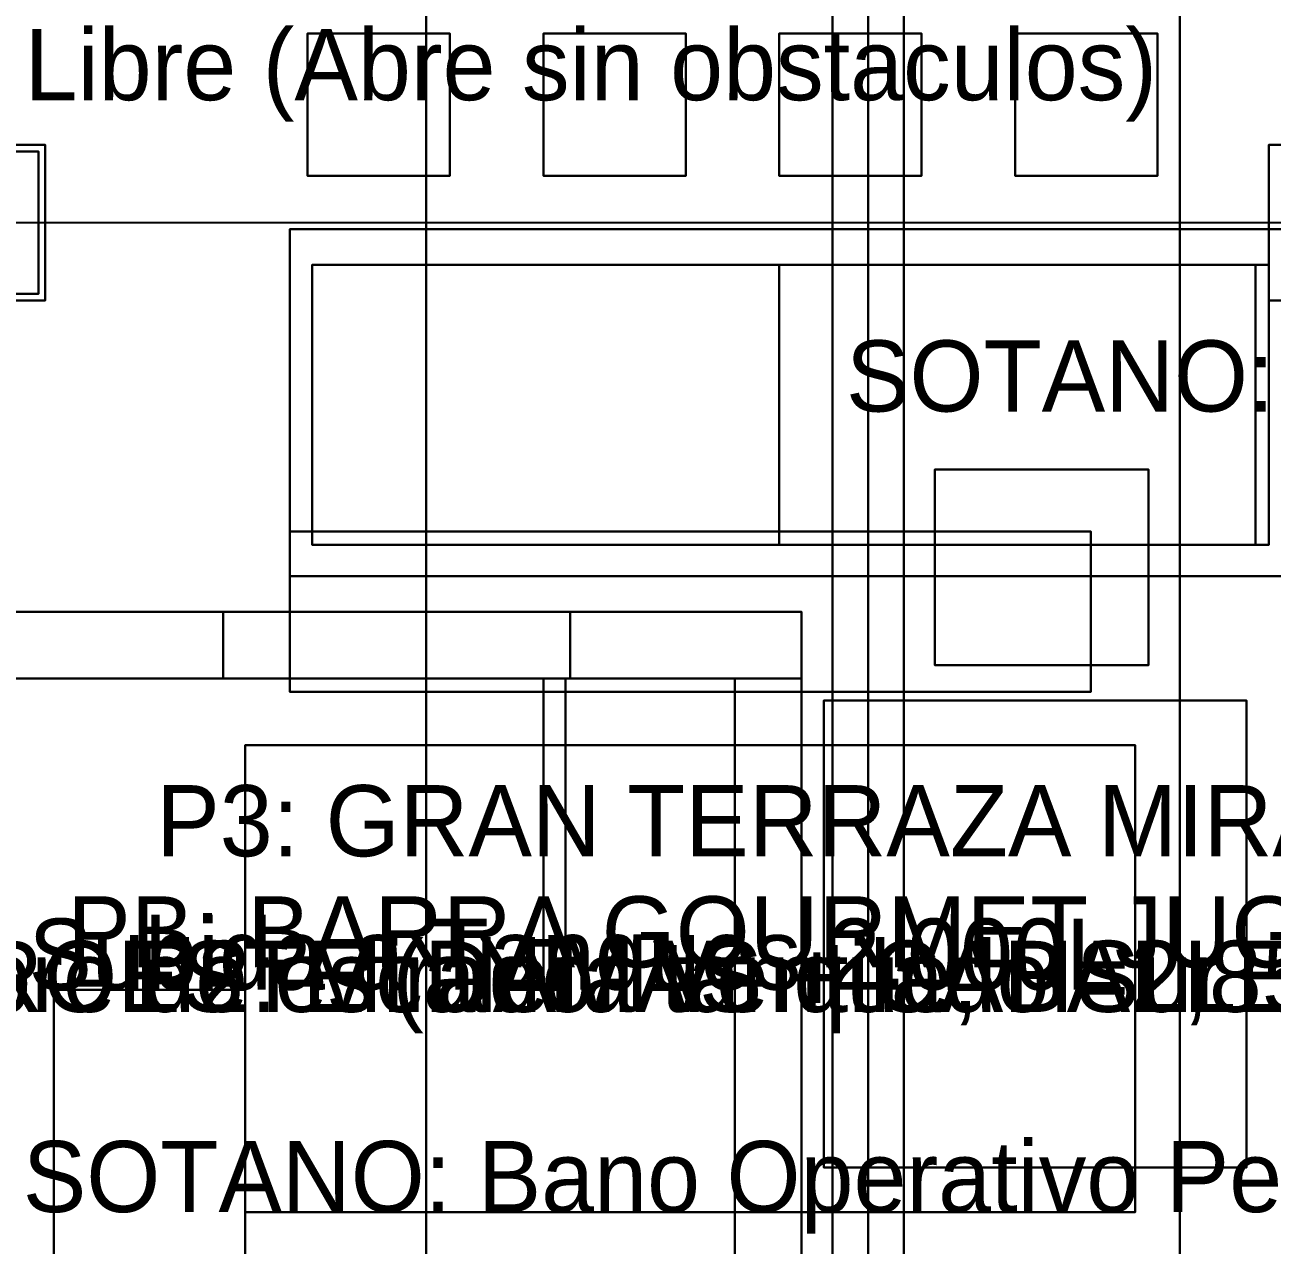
# Model space of a CAD drawing. Header units: metres. Extents: x -1 to 116, y -1 to 42.
# Drawn here: x 2.955 to 5.758, y 4.276 to 7.019 of the extents above; entities that cross this region are included whole.
import ezdxf

# ---------------------------------------------------------------- set-up
doc = ezdxf.new("R2010")
doc.units = ezdxf.units.M
for name, color, linetype in [('CARPINTERIA_RUSTICA_3D', 8, 'CONTINUOUS'), ('CUBIERTA_CHALET_3D', 9, 'CONTINUOUS'), ('EJES_ESTRUCTURALES', 1, 'CONTINUOUS'), ('ESTRUCTURA_MADERA_CHALET_3D', 34, 'CONTINUOUS'), ('LOSA_PISO_3D', 8, 'CONTINUOUS'), ('P2_LOSA_PISO_3D', 8, 'CONTINUOUS'), ('P2_ROTULOS', 6, 'CONTINUOUS'), ('P3_COLUMNAS_METAL_NEGRO_3D', 8, 'CONTINUOUS'), ('P3_LOSA_STEELDECK_3D', 8, 'CONTINUOUS'), ('P3_MOBILIARIO_PRIVADO_3D', 34, 'CONTINUOUS'), ('P3_ROTULOS', 5, 'CONTINUOUS'), ('PB_MOBILIARIO_COMERCIAL_3D', 34, 'CONTINUOUS'), ('PB_ZOCALO_PIEDRA_3D', 8, 'CONTINUOUS'), ('ROTULOS_TEXTO', 2, 'CONTINUOUS'), ('SOTANO_BODEGA_EQUIP_3D', 7, 'CONTINUOUS'), ('SOTANO_COLUMNAS_3D', 1, 'CONTINUOUS'), ('SOTANO_LOSA_3D', 8, 'CONTINUOUS'), ('SOTANO_MUROS_INT_3D', 4, 'CONTINUOUS'), ('SOTANO_ROTULOS', 4, 'CONTINUOUS')]:
    doc.layers.add(name, color=color, linetype=linetype)

msp = doc.modelspace()

# ---------------------------------------------------------------- linework, layer by layer
at = {"layer": 'CARPINTERIA_RUSTICA_3D', "color": 4}
for points in [[(4.65, 5.85, 1.04), (5.72, 5.85, 1.04), (5.72, 6.48, 1.04), (4.65, 6.48, 1.04)], [(4.65, 5.85, 1.42), (5.72, 5.85, 1.42), (5.72, 6.48, 1.42), (4.65, 6.48, 1.42)], [(4.65, 6.48, 1.04), (5.72, 6.48, 1.04), (5.72, 6.48, 1.42), (4.65, 6.48, 1.42)], [(4.65, 5.85, 1.04), (4.65, 6.48, 1.04), (4.65, 6.48, 1.42), (4.65, 5.85, 1.42)], [(5.72, 5.85, 1.04), (5.72, 6.48, 1.04), (5.72, 6.48, 1.42), (5.72, 5.85, 1.42)], [(4.65, 5.85, 1.04), (5.72, 5.85, 1.04), (5.72, 5.85, 1.42), (4.65, 5.85, 1.42)]]:
    msp.add_3dface(points, dxfattribs=at)
at = {"layer": 'CARPINTERIA_RUSTICA_3D', "color": 34}
for points in [[(4.12, 4.85, -2.53), (4.17, 4.85, -2.53), (4.17, 5.55, -2.53), (4.12, 5.55, -2.53)], [(4.12, 4.85, -0.52), (4.17, 4.85, -0.52), (4.17, 5.55, -0.52), (4.12, 5.55, -0.52)], [(4.12, 5.55, -2.53), (4.17, 5.55, -2.53), (4.17, 5.55, -0.52), (4.12, 5.55, -0.52)], [(4.12, 4.85, -2.53), (4.12, 5.55, -2.53), (4.12, 5.55, -0.52), (4.12, 4.85, -0.52)], [(4.17, 4.85, -2.53), (4.17, 5.55, -2.53), (4.17, 5.55, -0.52), (4.17, 4.85, -0.52)], [(4.12, 4.85, -2.53), (4.17, 4.85, -2.53), (4.17, 4.85, -0.52), (4.12, 4.85, -0.52)]]:
    msp.add_3dface(points, dxfattribs=at)
at = {"layer": 'CUBIERTA_CHALET_3D', "color": 9}
for points in [[(5.55, 2, 11.262), (10.1, 2, 8.4189), (10.1, 24.71, 8.4189), (5.55, 24.71, 11.262)], [(5.55, 2, 11.442), (10.1, 2, 8.5989), (10.1, 24.71, 8.5989), (5.55, 24.71, 11.442)], [(5.55, 2, 11.262), (5.55, 24.71, 11.262), (5.55, 24.71, 11.442), (5.55, 2, 11.442)], [(4.85, 2, 11.6994), (5.55, 2, 11.262), (5.55, 8.5, 11.262), (4.85, 8.5, 11.6994)], [(4.85, 2, 11.8794), (5.55, 2, 11.442), (5.55, 8.5, 11.442), (4.85, 8.5, 11.8794)], [(4.85, 2, 11.6994), (4.85, 8.5, 11.6994), (4.85, 8.5, 11.8794), (4.85, 2, 11.8794)], [(5.55, 2, 11.262), (5.55, 8.5, 11.262), (5.55, 8.5, 11.442), (5.55, 2, 11.442)], [(0.4, 2, 10.56), (3.8562, 2, 11.0784), (3.8562, 7.45, 11.0784), (0.4, 7.45, 10.56)], [(0.4, 2, 10.72), (3.8562, 2, 11.2384), (3.8562, 7.45, 11.2384), (0.4, 7.45, 10.72)], [(3.8562, 2, 11.0784), (3.8562, 7.45, 11.0784), (3.8562, 7.45, 11.2384), (3.8562, 2, 11.2384)], [(3.8562, 2, 11.0784), (4.85, 2, 11.6994), (4.85, 7.45, 11.6994), (3.8562, 7.45, 11.0784)], [(3.8562, 2, 11.2584), (4.85, 2, 11.8794), (4.85, 7.45, 11.8794), (3.8562, 7.45, 11.2584)], [(3.8562, 2, 11.0784), (3.8562, 7.45, 11.0784), (3.8562, 7.45, 11.2584), (3.8562, 2, 11.2584)], [(4.85, 2, 11.6994), (4.85, 7.45, 11.6994), (4.85, 7.45, 11.8794), (4.85, 2, 11.8794)]]:
    msp.add_3dface(points, dxfattribs=at)
at = {"layer": 'EJES_ESTRUCTURALES', "color": 1}
msp.add_line((-0.6, 6.575), (10.4, 6.575), dxfattribs=at)
at = {"layer": 'ESTRUCTURA_MADERA_CHALET_3D', "color": 34}
for points in [[(4.77, 2, 11.4794), (4.93, 2, 11.4794), (4.93, 8.5, 11.4794), (4.77, 8.5, 11.4794)], [(4.77, 2, 11.6994), (4.93, 2, 11.6994), (4.93, 8.5, 11.6994), (4.77, 8.5, 11.6994)], [(4.77, 2, 11.4794), (4.77, 8.5, 11.4794), (4.77, 8.5, 11.6994), (4.77, 2, 11.6994)], [(4.93, 2, 11.4794), (4.93, 8.5, 11.4794), (4.93, 8.5, 11.6994), (4.93, 2, 11.6994)]]:
    msp.add_3dface(points, dxfattribs=at)
at = {"layer": 'LOSA_PISO_3D', "color": 8}
for points in [[(0.15, 3, -0.15), (9.15, 3, -0.15), (9.15, 7.4, -0.15), (0.15, 7.4, -0.15)], [(0.15, 3), (9.15, 3), (9.15, 7.4), (0.15, 7.4)]]:
    msp.add_3dface(points, dxfattribs=at)
at = {"layer": 'P2_LOSA_PISO_3D', "color": 8}
for points in [[(0.15, 3, 2.85), (9.15, 3, 2.85), (9.15, 7.4, 2.85), (0.15, 7.4, 2.85)], [(0.15, 3, 3), (9.15, 3, 3), (9.15, 7.4, 3), (0.15, 7.4, 3)]]:
    msp.add_3dface(points, dxfattribs=at)
at = {"layer": 'P3_COLUMNAS_METAL_NEGRO_3D', "color": 8}
for points in [[(2.665, 6.415, 6), (2.985, 6.415, 6), (2.985, 6.735, 6), (2.665, 6.735, 6)], [(2.665, 6.415, 6.03), (2.985, 6.415, 6.03), (2.985, 6.735, 6.03), (2.665, 6.735, 6.03)], [(2.665, 6.735, 6), (2.985, 6.735, 6), (2.985, 6.735, 6.03), (2.665, 6.735, 6.03)], [(2.985, 6.415, 6), (2.985, 6.735, 6), (2.985, 6.735, 6.03), (2.985, 6.415, 6.03)], [(2.665, 6.415, 6), (2.985, 6.415, 6), (2.985, 6.415, 6.03), (2.665, 6.415, 6.03)]]:
    msp.add_3dface(points, dxfattribs=at)
at = {"layer": 'P3_LOSA_STEELDECK_3D', "color": 8}
for points in [[(0.15, 3, 5.85), (9.15, 3, 5.85), (9.15, 7.4, 5.85), (0.15, 7.4, 5.85)], [(0.15, 3, 6), (9.15, 3, 6), (9.15, 7.4, 6), (0.15, 7.4, 6)]]:
    msp.add_3dface(points, dxfattribs=at)
at = {"layer": 'P3_MOBILIARIO_PRIVADO_3D', "color": 30}
for points in [[(3.55, 5.52, 6), (5.35, 5.52, 6), (5.35, 5.88, 6), (3.55, 5.88, 6)], [(3.55, 5.52, 6.45), (5.35, 5.52, 6.45), (5.35, 5.88, 6.45), (3.55, 5.88, 6.45)], [(3.55, 5.88, 6), (5.35, 5.88, 6), (5.35, 5.88, 6.45), (3.55, 5.88, 6.45)], [(3.55, 5.52, 6), (3.55, 5.88, 6), (3.55, 5.88, 6.45), (3.55, 5.52, 6.45)], [(5.35, 5.52, 6), (5.35, 5.88, 6), (5.35, 5.88, 6.45), (5.35, 5.52, 6.45)], [(3.55, 5.52, 6), (5.35, 5.52, 6), (5.35, 5.52, 6.45), (3.55, 5.52, 6.45)]]:
    msp.add_3dface(points, dxfattribs=at)
at = {"layer": 'P3_MOBILIARIO_PRIVADO_3D', "color": 34}
for points in [[(3.45, 4.35, 6), (5.45, 4.35, 6), (5.45, 5.4, 6), (3.45, 5.4, 6)], [(3.45, 4.35, 6.76), (5.45, 4.35, 6.76), (5.45, 5.4, 6.76), (3.45, 5.4, 6.76)], [(3.45, 5.4, 6), (5.45, 5.4, 6), (5.45, 5.4, 6.76), (3.45, 5.4, 6.76)], [(3.45, 4.35, 6), (3.45, 5.4, 6), (3.45, 5.4, 6.76), (3.45, 4.35, 6.76)], [(5.45, 4.35, 6), (5.45, 5.4, 6), (5.45, 5.4, 6.76), (5.45, 4.35, 6.76)], [(3.45, 4.35, 6), (5.45, 4.35, 6), (5.45, 4.35, 6.76), (3.45, 4.35, 6.76)]]:
    msp.add_3dface(points, dxfattribs=at)
at = {"layer": 'PB_MOBILIARIO_COMERCIAL_3D', "color": 30}
for points in [[(3.59, 6.68), (3.91, 6.68), (3.91, 7), (3.59, 7)], [(3.59, 6.68, 0.72), (3.91, 6.68, 0.72), (3.91, 7, 0.72), (3.59, 7, 0.72)], [(3.59, 7), (3.91, 7), (3.91, 7, 0.72), (3.59, 7, 0.72)], [(3.59, 6.68), (3.59, 7), (3.59, 7, 0.72), (3.59, 6.68, 0.72)], [(3.91, 6.68), (3.91, 7), (3.91, 7, 0.72), (3.91, 6.68, 0.72)], [(4.12, 6.68), (4.44, 6.68), (4.44, 7), (4.12, 7)], [(4.12, 6.68, 0.72), (4.44, 6.68, 0.72), (4.44, 7, 0.72), (4.12, 7, 0.72)], [(4.12, 7), (4.44, 7), (4.44, 7, 0.72), (4.12, 7, 0.72)], [(4.12, 6.68), (4.12, 7), (4.12, 7, 0.72), (4.12, 6.68, 0.72)], [(4.44, 6.68), (4.44, 7), (4.44, 7, 0.72), (4.44, 6.68, 0.72)], [(4.65, 6.68), (4.97, 6.68), (4.97, 7), (4.65, 7)], [(4.65, 6.68, 0.72), (4.97, 6.68, 0.72), (4.97, 7, 0.72), (4.65, 7, 0.72)], [(4.65, 7), (4.97, 7), (4.97, 7, 0.72), (4.65, 7, 0.72)], [(4.65, 6.68), (4.65, 7), (4.65, 7, 0.72), (4.65, 6.68, 0.72)], [(4.97, 6.68), (4.97, 7), (4.97, 7, 0.72), (4.97, 6.68, 0.72)], [(5.18, 6.68), (5.5, 6.68), (5.5, 7), (5.18, 7)], [(5.18, 6.68, 0.72), (5.5, 6.68, 0.72), (5.5, 7, 0.72), (5.18, 7, 0.72)], [(5.18, 7), (5.5, 7), (5.5, 7, 0.72), (5.18, 7, 0.72)], [(5.18, 6.68), (5.18, 7), (5.18, 7, 0.72), (5.18, 6.68, 0.72)], [(5.5, 6.68), (5.5, 7), (5.5, 7, 0.72), (5.5, 6.68, 0.72)], [(3.59, 6.68), (3.91, 6.68), (3.91, 6.68, 0.72), (3.59, 6.68, 0.72)], [(4.12, 6.68), (4.44, 6.68), (4.44, 6.68, 0.72), (4.12, 6.68, 0.72)], [(4.65, 6.68), (4.97, 6.68), (4.97, 6.68, 0.72), (4.65, 6.68, 0.72)], [(5.18, 6.68), (5.5, 6.68), (5.5, 6.68, 0.72), (5.18, 6.68, 0.72)]]:
    msp.add_3dface(points, dxfattribs=at)
at = {"layer": 'PB_MOBILIARIO_COMERCIAL_3D', "color": 34}
for points in [[(3.55, 5.78, 0.95), (5.8, 5.78, 0.95), (5.8, 6.56, 0.95), (3.55, 6.56, 0.95)], [(3.55, 5.78, 1.04), (5.8, 5.78, 1.04), (5.8, 6.56, 1.04), (3.55, 6.56, 1.04)], [(3.55, 6.56, 0.95), (5.8, 6.56, 0.95), (5.8, 6.56, 1.04), (3.55, 6.56, 1.04)], [(3.55, 5.78, 0.95), (3.55, 6.56, 0.95), (3.55, 6.56, 1.04), (3.55, 5.78, 1.04)], [(3.55, 5.78, 0.95), (5.8, 5.78, 0.95), (5.8, 5.78, 1.04), (3.55, 5.78, 1.04)]]:
    msp.add_3dface(points, dxfattribs=at)
at = {"layer": 'PB_ZOCALO_PIEDRA_3D', "color": 8}
for points in [[(3.6, 5.85), (5.75, 5.85), (5.75, 6.48), (3.6, 6.48)], [(3.6, 5.85, 0.95), (5.75, 5.85, 0.95), (5.75, 6.48, 0.95), (3.6, 6.48, 0.95)], [(3.6, 6.48), (5.75, 6.48), (5.75, 6.48, 0.95), (3.6, 6.48, 0.95)], [(3.6, 5.85), (3.6, 6.48), (3.6, 6.48, 0.95), (3.6, 5.85, 0.95)], [(5.75, 5.85), (5.75, 6.48), (5.75, 6.48, 0.95), (5.75, 5.85, 0.95)], [(3.6, 5.85), (5.75, 5.85), (5.75, 5.85, 0.95), (3.6, 5.85, 0.95)]]:
    msp.add_3dface(points, dxfattribs=at)
at = {"layer": 'SOTANO_BODEGA_EQUIP_3D', "color": 8}
for points in [[(5, 5.58, -2.55), (5.48, 5.58, -2.55), (5.48, 6.02, -2.55), (5, 6.02, -2.55)], [(5, 5.58, -2.07), (5.48, 5.58, -2.07), (5.48, 6.02, -2.07), (5, 6.02, -2.07)], [(5, 6.02, -2.55), (5.48, 6.02, -2.55), (5.48, 6.02, -2.07), (5, 6.02, -2.07)], [(5, 5.58, -2.55), (5, 6.02, -2.55), (5, 6.02, -2.07), (5, 5.58, -2.07)], [(5.48, 5.58, -2.55), (5.48, 6.02, -2.55), (5.48, 6.02, -2.07), (5.48, 5.58, -2.07)], [(5, 5.58, -2.55), (5.48, 5.58, -2.55), (5.48, 5.58, -2.07), (5, 5.58, -2.07)]]:
    msp.add_3dface(points, dxfattribs=at)
at = {"layer": 'SOTANO_BODEGA_EQUIP_3D', "color": 34}
for points in [[(4.75, 4.45, -2.55), (5.7, 4.45, -2.55), (5.7, 5.5, -2.55), (4.75, 5.5, -2.55)], [(4.75, 4.45, -1.77), (5.7, 4.45, -1.77), (5.7, 5.5, -1.77), (4.75, 5.5, -1.77)], [(4.75, 5.5, -2.55), (5.7, 5.5, -2.55), (5.7, 5.5, -1.77), (4.75, 5.5, -1.77)], [(4.75, 4.45, -2.55), (4.75, 5.5, -2.55), (4.75, 5.5, -1.77), (4.75, 4.45, -1.77)], [(5.7, 4.45, -2.55), (5.7, 5.5, -2.55), (5.7, 5.5, -1.77), (5.7, 4.45, -1.77)], [(4.75, 4.45, -2.55), (5.7, 4.45, -2.55), (5.7, 4.45, -1.77), (4.75, 4.45, -1.77)]]:
    msp.add_3dface(points, dxfattribs=at)
at = {"layer": 'SOTANO_BODEGA_EQUIP_3D', "color": 7}
for points in [[(3.02, 4.25, -2.05), (3.45, 4.25, -2.05), (3.45, 4.85, -2.05), (3.02, 4.85, -2.05)], [(3.02, 4.25, -1.7), (3.45, 4.25, -1.7), (3.45, 4.85, -1.7), (3.02, 4.85, -1.7)], [(3.02, 4.85, -2.05), (3.45, 4.85, -2.05), (3.45, 4.85, -1.7), (3.02, 4.85, -1.7)], [(3.02, 4.25, -2.05), (3.02, 4.85, -2.05), (3.02, 4.85, -1.7), (3.02, 4.25, -1.7)], [(3.45, 4.25, -2.05), (3.45, 4.85, -2.05), (3.45, 4.85, -1.7), (3.45, 4.25, -1.7)]]:
    msp.add_3dface(points, dxfattribs=at)
at = {"layer": 'SOTANO_COLUMNAS_3D', "color": 1}
for points in [[(2.65, 6.4, -2.55), (3, 6.4, -2.55), (3, 6.75, -2.55), (2.65, 6.75, -2.55)], [(2.65, 6.4, -0.15), (3, 6.4, -0.15), (3, 6.75, -0.15), (2.65, 6.75, -0.15)], [(2.65, 6.75, -2.55), (3, 6.75, -2.55), (3, 6.75, -0.15), (2.65, 6.75, -0.15)], [(3, 6.4, -2.55), (3, 6.75, -2.55), (3, 6.75, -0.15), (3, 6.4, -0.15)], [(5.75, 6.4, -2.55), (6.1, 6.4, -2.55), (6.1, 6.75, -2.55), (5.75, 6.75, -2.55)], [(5.75, 6.4, -0.15), (6.1, 6.4, -0.15), (6.1, 6.75, -0.15), (5.75, 6.75, -0.15)], [(5.75, 6.75, -2.55), (6.1, 6.75, -2.55), (6.1, 6.75, -0.15), (5.75, 6.75, -0.15)], [(5.75, 6.4, -2.55), (5.75, 6.75, -2.55), (5.75, 6.75, -0.15), (5.75, 6.4, -0.15)], [(2.65, 6.4, -2.55), (3, 6.4, -2.55), (3, 6.4, -0.15), (2.65, 6.4, -0.15)], [(5.75, 6.4, -2.55), (6.1, 6.4, -2.55), (6.1, 6.4, -0.15), (5.75, 6.4, -0.15)]]:
    msp.add_3dface(points, dxfattribs=at)
at = {"layer": 'SOTANO_LOSA_3D', "color": 8}
for points in [[(0.15, 3, -2.7), (9.15, 3, -2.7), (9.15, 11.3, -2.7), (0.15, 11.3, -2.7)], [(0.15, 3, -2.55), (9.15, 3, -2.55), (9.15, 11.3, -2.55), (0.15, 11.3, -2.55)]]:
    msp.add_3dface(points, dxfattribs=at)
at = {"layer": 'SOTANO_MUROS_INT_3D', "color": 4}
for points in [[(2.8, 5.55, -2.55), (3.4, 5.55, -2.55), (3.4, 5.7, -2.55), (2.8, 5.7, -2.55)], [(2.8, 5.55, -0.15), (3.4, 5.55, -0.15), (3.4, 5.7, -0.15), (2.8, 5.7, -0.15)], [(2.8, 5.7, -2.55), (3.4, 5.7, -2.55), (3.4, 5.7, -0.15), (2.8, 5.7, -0.15)], [(3.4, 5.55, -2.55), (3.4, 5.7, -2.55), (3.4, 5.7, -0.15), (3.4, 5.55, -0.15)], [(3.4, 5.55, -0.5), (4.18, 5.55, -0.5), (4.18, 5.7, -0.5), (3.4, 5.7, -0.5)], [(3.4, 5.55, -0.15), (4.18, 5.55, -0.15), (4.18, 5.7, -0.15), (3.4, 5.7, -0.15)], [(3.4, 5.7, -0.5), (4.18, 5.7, -0.5), (4.18, 5.7, -0.15), (3.4, 5.7, -0.15)], [(3.4, 5.55, -0.5), (3.4, 5.7, -0.5), (3.4, 5.7, -0.15), (3.4, 5.55, -0.15)], [(4.18, 5.55, -0.5), (4.18, 5.7, -0.5), (4.18, 5.7, -0.15), (4.18, 5.55, -0.15)], [(4.18, 5.55, -2.55), (4.7, 5.55, -2.55), (4.7, 5.7, -2.55), (4.18, 5.7, -2.55)], [(4.18, 5.55, -0.15), (4.7, 5.55, -0.15), (4.7, 5.7, -0.15), (4.18, 5.7, -0.15)], [(4.18, 5.7, -2.55), (4.7, 5.7, -2.55), (4.7, 5.7, -0.15), (4.18, 5.7, -0.15)], [(4.18, 5.55, -2.55), (4.18, 5.7, -2.55), (4.18, 5.7, -0.15), (4.18, 5.55, -0.15)], [(4.7, 5.55, -2.55), (4.7, 5.7, -2.55), (4.7, 5.7, -0.15), (4.7, 5.55, -0.15)], [(2.8, 5.55, -2.55), (3.4, 5.55, -2.55), (3.4, 5.55, -0.15), (2.8, 5.55, -0.15)], [(3.4, 5.55, -0.5), (4.18, 5.55, -0.5), (4.18, 5.55, -0.15), (3.4, 5.55, -0.15)], [(4.18, 5.55, -2.55), (4.7, 5.55, -2.55), (4.7, 5.55, -0.15), (4.18, 5.55, -0.15)], [(4.55, 3.15, -2.55), (4.7, 3.15, -2.55), (4.7, 5.55, -2.55), (4.55, 5.55, -2.55)], [(4.55, 3.15, -0.15), (4.7, 3.15, -0.15), (4.7, 5.55, -0.15), (4.55, 5.55, -0.15)], [(4.55, 5.55, -2.55), (4.7, 5.55, -2.55), (4.7, 5.55, -0.15), (4.55, 5.55, -0.15)], [(4.55, 3.15, -2.55), (4.55, 5.55, -2.55), (4.55, 5.55, -0.15), (4.55, 3.15, -0.15)], [(4.7, 3.15, -2.55), (4.7, 5.55, -2.55), (4.7, 5.55, -0.15), (4.7, 3.15, -0.15)]]:
    msp.add_3dface(points, dxfattribs=at)

# ---------------------------------------------------------------- texts
at = {"layer": 'P2_ROTULOS', "color": 6}
for s, p in [('P2: Lavanderia Amplia (Libre de escalera tanque, H=2,85m)', (0.4, 4.8, 3.05)), ('P2: Mirador Ventilado Sur', (3.2, 4.8, 3.05))]:
    msp.add_text(s, height=0.16, dxfattribs=at).set_placement(p)
at = {"layer": 'P3_ROTULOS', "color": 5}
for s, p in [('P3: GRAN TERRAZA MIRADOR & QUINCHO BBQ ESQUINERA (26,88 m2)', (3.25, 5.15, 6.05)), ('P3: Cuarto Apoyo / Gym + Subida a Tanques 2.000L', (0.4, 4.85, 6.05))]:
    msp.add_text(s, height=0.16, dxfattribs=at).set_placement(p)
at = {"layer": 'ROTULOS_TEXTO', "color": 2}
for s, p in [('PB: BARRA GOURMET JUGOS, CAFE Y ENSALADAS DE FRUTAS', (3.05, 4.9, 0.05)), ('PB: NUCLEO BANOS SUROESTE (DAMAS + CABALLEROS + ANTEBANO)', (0.38, 4.8, 0.05))]:
    msp.add_text(s, height=0.16, dxfattribs=at).set_placement(p)
at = {"layer": 'SOTANO_ROTULOS', "color": 4}
for s, p in [('SOTANO: Puerta Escalera Libre (Abre sin obstaculos)', (0.35, 6.85, -2.5)), ('SOTANO: Bascula 500kg + Mesa Control (Adosadas sin estorbar)', (4.8, 6.15, -2.5)), ('SOTANO: Bano Operativo Personal (1,75 x 2,40m)', (2.95, 4.35, -2.5))]:
    msp.add_text(s, height=0.16, dxfattribs=at).set_placement(p)

doc.saveas('drawing.dxf')
